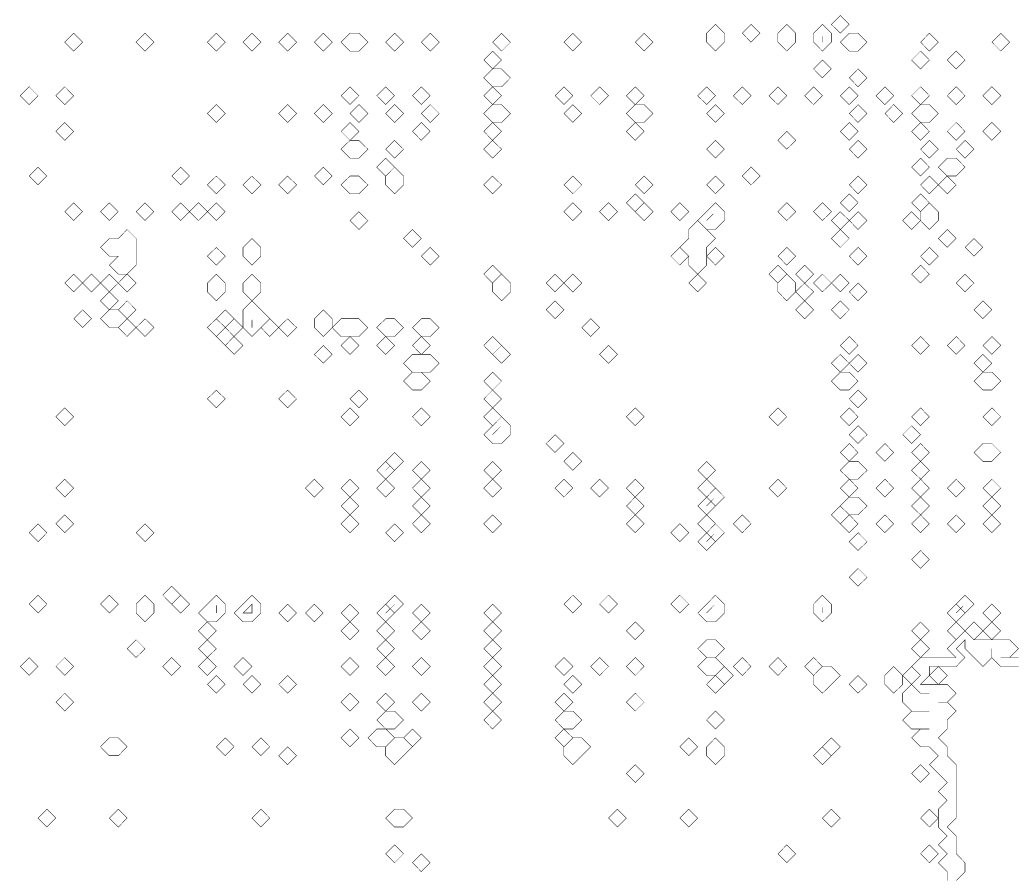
# Model space of a CAD drawing. Header units: metres. Extents: x 0 to 4945, y -4945 to 0.
# Drawn here: x 2070 to 3149, y -3295 to -2366 of the extents above; entities that cross this region are included whole.
import ezdxf

# ---------------------------------------------------------------- set-up
doc = ezdxf.new("R2010")
doc.units = ezdxf.units.M
for name, color, linetype in [('conductor', 1, 'Continuous'), ('dielectric', 8, 'Continuous'), ('substrate', 5, 'Continuous')]:
    doc.layers.add(name, color=color, linetype=linetype)

msp = doc.modelspace()

# ---------------------------------------------------------------- linework, layer by layer
at = {"layer": 'conductor', "const_width": 0.5}
for points in [[(2951.1, -2370.6), (2960.8, -2360.9), (2970.5, -2370.6), (2960.8, -2380.2)], [(2815.7, -2380.2), (2825.3, -2370.6), (2835, -2380.2), (2835, -2389.9), (2825.3, -2399.6), (2815.7, -2389.9)], [(2854.4, -2380.2), (2864, -2370.6), (2873.7, -2380.2), (2864, -2389.9)], [(2893.1, -2380.2), (2902.7, -2370.6), (2912.4, -2380.2), (2912.4, -2389.9), (2902.7, -2399.6), (2893.1, -2389.9)], [(2931.8, -2380.2), (2941.4, -2370.6), (2951.1, -2380.2), (2951.1, -2389.9), (2941.4, -2399.6), (2931.8, -2389.9)], [(2119, -2389.9), (2128.7, -2380.2), (2138.3, -2389.9), (2128.7, -2399.6)], [(2196.4, -2389.9), (2206.1, -2380.2), (2215.8, -2389.9), (2206.1, -2399.6)], [(2273.8, -2389.9), (2283.5, -2380.2), (2293.2, -2389.9), (2283.5, -2399.6)], [(2312.5, -2389.9), (2322.2, -2380.2), (2331.9, -2389.9), (2322.2, -2399.6)], [(2351.2, -2389.9), (2360.9, -2380.2), (2370.6, -2389.9), (2360.9, -2399.6)], [(2389.9, -2389.9), (2399.6, -2380.2), (2409.3, -2389.9), (2399.6, -2399.6)], [(2418.9, -2389.9), (2428.6, -2380.2), (2438.3, -2380.2), (2448, -2389.9), (2438.3, -2399.6), (2428.6, -2399.6)], [(2467.3, -2389.9), (2477, -2380.2), (2486.7, -2389.9), (2477, -2399.6)], [(2506, -2389.9), (2515.7, -2380.2), (2525.4, -2389.9), (2515.7, -2399.6)], [(2583.4, -2389.9), (2593.1, -2380.2), (2602.8, -2389.9), (2593.1, -2399.6)], [(2660.8, -2389.9), (2670.5, -2380.2), (2680.2, -2389.9), (2670.5, -2399.6)], [(2738.2, -2389.9), (2747.9, -2380.2), (2757.6, -2389.9), (2747.9, -2399.6)], [(2960.8, -2389.9), (2970.5, -2380.2), (2980.1, -2380.2), (2989.8, -2389.9), (2980.1, -2399.6), (2970.5, -2399.6)], [(3047.9, -2389.9), (3057.5, -2380.2), (3067.2, -2389.9), (3057.5, -2399.6)], [(3125.3, -2389.9), (3135, -2380.2), (3144.6, -2389.9), (3135, -2399.6)], [(2573.8, -2409.3), (2583.4, -2399.6), (2593.1, -2409.3), (2583.4, -2418.9)], [(3038.2, -2409.3), (3047.9, -2399.6), (3057.5, -2409.3), (3047.9, -2418.9)], [(3076.9, -2409.3), (3086.6, -2399.6), (3096.2, -2409.3), (3086.6, -2418.9)], [(2931.8, -2418.9), (2941.4, -2409.3), (2951.1, -2418.9), (2941.4, -2428.6)], [(2573.8, -2428.6), (2583.4, -2418.9), (2593.1, -2418.9), (2602.8, -2428.6), (2593.1, -2438.3), (2583.4, -2438.3)], [(2970.5, -2428.6), (2980.1, -2418.9), (2989.8, -2428.6), (2980.1, -2438.3)], [(2070.6, -2448), (2080.3, -2438.3), (2090, -2448), (2080.3, -2457.6)], [(2109.3, -2448), (2119, -2438.3), (2128.7, -2448), (2119, -2457.6)], [(2418.9, -2448), (2428.6, -2438.3), (2438.3, -2448), (2428.6, -2457.6)], [(2457.6, -2448), (2467.3, -2438.3), (2477, -2448), (2467.3, -2457.6)], [(2496.4, -2448), (2506, -2438.3), (2515.7, -2448), (2506, -2457.6)], [(2573.8, -2448), (2583.4, -2438.3), (2593.1, -2448), (2583.4, -2457.6)], [(2651.2, -2448), (2660.8, -2438.3), (2670.5, -2448), (2660.8, -2457.6)], [(2689.9, -2448), (2699.5, -2438.3), (2709.2, -2448), (2699.5, -2457.6)], [(2728.6, -2448), (2738.2, -2438.3), (2747.9, -2448), (2738.2, -2457.6)], [(2806, -2448), (2815.7, -2438.3), (2825.3, -2448), (2815.7, -2457.6)], [(2844.7, -2448), (2854.4, -2438.3), (2864, -2448), (2854.4, -2457.6)], [(2883.4, -2448), (2893.1, -2438.3), (2902.7, -2448), (2893.1, -2457.6)], [(2922.1, -2448), (2931.8, -2438.3), (2941.4, -2448), (2931.8, -2457.6)], [(2960.8, -2448), (2970.5, -2438.3), (2980.1, -2448), (2970.5, -2457.6)], [(2999.5, -2448), (3009.2, -2438.3), (3018.8, -2448), (3009.2, -2457.6)], [(3038.2, -2448), (3047.9, -2438.3), (3057.5, -2448), (3047.9, -2457.6)], [(3076.9, -2448), (3086.6, -2438.3), (3096.2, -2448), (3086.6, -2457.6)], [(3115.6, -2448), (3125.3, -2438.3), (3135, -2448), (3125.3, -2457.6)], [(2273.8, -2467.3), (2283.5, -2457.6), (2293.2, -2467.3), (2283.5, -2477)], [(2351.2, -2467.3), (2360.9, -2457.6), (2370.6, -2467.3), (2360.9, -2477)], [(2389.9, -2467.3), (2399.6, -2457.6), (2409.3, -2467.3), (2399.6, -2477)], [(2428.6, -2467.3), (2438.3, -2457.6), (2448, -2467.3), (2438.3, -2477)], [(2467.3, -2467.3), (2477, -2457.6), (2486.7, -2467.3), (2477, -2477)], [(2506, -2467.3), (2515.7, -2457.6), (2525.4, -2467.3), (2515.7, -2477)], [(2573.8, -2467.3), (2583.4, -2457.6), (2593.1, -2457.6), (2602.8, -2467.3), (2593.1, -2477), (2583.4, -2477)], [(2660.8, -2467.3), (2670.5, -2457.6), (2680.2, -2467.3), (2670.5, -2477)], [(2728.6, -2467.3), (2738.2, -2457.6), (2747.9, -2457.6), (2757.6, -2467.3), (2747.9, -2477), (2738.2, -2477)], [(2815.7, -2467.3), (2825.3, -2457.6), (2835, -2467.3), (2825.3, -2477)], [(2970.5, -2467.3), (2980.1, -2457.6), (2989.8, -2467.3), (2980.1, -2477)], [(3009.2, -2467.3), (3018.8, -2457.6), (3028.5, -2467.3), (3018.8, -2477)], [(3038.2, -2467.3), (3047.9, -2457.6), (3057.5, -2457.6), (3067.2, -2467.3), (3057.5, -2477), (3047.9, -2477)], [(2109.3, -2486.7), (2119, -2477), (2128.7, -2486.7), (2119, -2496.4)], [(2418.9, -2486.7), (2428.6, -2477), (2438.3, -2486.7), (2428.6, -2496.4)], [(2496.4, -2486.7), (2506, -2477), (2515.7, -2486.7), (2506, -2496.4)], [(2573.8, -2486.7), (2583.4, -2477), (2593.1, -2486.7), (2583.4, -2496.4)], [(2728.6, -2486.7), (2738.2, -2477), (2747.9, -2486.7), (2738.2, -2496.4)], [(2960.8, -2486.7), (2970.5, -2477), (2980.1, -2486.7), (2970.5, -2496.4)], [(3038.2, -2486.7), (3047.9, -2477), (3057.5, -2486.7), (3047.9, -2496.4)], [(3076.9, -2486.7), (3086.6, -2477), (3096.2, -2486.7), (3086.6, -2496.4)], [(3115.6, -2486.7), (3125.3, -2477), (3135, -2486.7), (3125.3, -2496.4)], [(2893.1, -2496.4), (2902.7, -2486.7), (2912.4, -2496.4), (2902.7, -2506)], [(2418.9, -2506), (2428.6, -2496.4), (2438.3, -2496.4), (2448, -2506), (2438.3, -2515.7), (2428.6, -2515.7)], [(2467.3, -2506), (2477, -2496.4), (2486.7, -2506), (2477, -2515.7)], [(2573.8, -2506), (2583.4, -2496.4), (2593.1, -2506), (2583.4, -2515.7)], [(2815.7, -2506), (2825.3, -2496.4), (2835, -2506), (2825.3, -2515.7)], [(2970.5, -2506), (2980.1, -2496.4), (2989.8, -2506), (2980.1, -2515.7)], [(3047.9, -2506), (3057.5, -2496.4), (3067.2, -2506), (3057.5, -2515.7)], [(3086.6, -2506), (3096.2, -2496.4), (3105.9, -2506), (3096.2, -2515.7)], [(2080.3, -2535.1), (2090, -2525.4), (2099.6, -2535.1), (2090, -2544.7)], [(2235.1, -2535.1), (2244.8, -2525.4), (2254.5, -2535.1), (2244.8, -2544.7)], [(2389.9, -2535.1), (2399.6, -2525.4), (2409.3, -2535.1), (2399.6, -2544.7)], [(2457.6, -2525.4), (2467.3, -2515.7), (2477, -2525.4), (2467.3, -2535.1)], [(2467.3, -2535.1), (2477, -2525.4), (2486.7, -2535.1), (2486.7, -2544.7), (2477, -2554.4), (2467.3, -2544.7)], [(2854.4, -2535.1), (2864, -2525.4), (2873.7, -2535.1), (2864, -2544.7)], [(3038.2, -2525.4), (3047.9, -2515.7), (3057.5, -2525.4), (3047.9, -2535.1)], [(3067.2, -2525.4), (3076.9, -2515.7), (3086.6, -2515.7), (3096.2, -2525.4), (3086.6, -2535.1), (3076.9, -2535.1)], [(2273.8, -2544.7), (2283.5, -2535.1), (2293.2, -2544.7), (2283.5, -2554.4)], [(2312.5, -2544.7), (2322.2, -2535.1), (2331.9, -2544.7), (2322.2, -2554.4)], [(2351.2, -2544.7), (2360.9, -2535.1), (2370.6, -2544.7), (2360.9, -2554.4)], [(2418.9, -2544.7), (2428.6, -2535.1), (2438.3, -2535.1), (2448, -2544.7), (2438.3, -2554.4), (2428.6, -2554.4)], [(2573.8, -2544.7), (2583.4, -2535.1), (2593.1, -2544.7), (2583.4, -2554.4)], [(2660.8, -2544.7), (2670.5, -2535.1), (2680.2, -2544.7), (2670.5, -2554.4)], [(2738.2, -2544.7), (2747.9, -2535.1), (2757.6, -2544.7), (2747.9, -2554.4)], [(2815.7, -2544.7), (2825.3, -2535.1), (2835, -2544.7), (2825.3, -2554.4)], [(2970.5, -2544.7), (2980.1, -2535.1), (2989.8, -2544.7), (2980.1, -2554.4)], [(3047.9, -2544.7), (3057.5, -2535.1), (3067.2, -2544.7), (3057.5, -2554.4)], [(3067.2, -2544.7), (3076.9, -2535.1), (3086.6, -2544.7), (3076.9, -2554.4)], [(2728.6, -2564.1), (2738.2, -2554.4), (2747.9, -2564.1), (2738.2, -2573.8)], [(2960.8, -2564.1), (2970.5, -2554.4), (2980.1, -2564.1), (2970.5, -2573.8)], [(3038.2, -2564.1), (3047.9, -2554.4), (3057.5, -2564.1), (3047.9, -2573.8)], [(2119, -2573.8), (2128.7, -2564.1), (2138.3, -2573.8), (2128.7, -2583.4)], [(2157.7, -2573.8), (2167.4, -2564.1), (2177.1, -2573.8), (2167.4, -2583.4)], [(2196.4, -2573.8), (2206.1, -2564.1), (2215.8, -2573.8), (2206.1, -2583.4)], [(2235.1, -2573.8), (2244.8, -2564.1), (2254.5, -2573.8), (2244.8, -2583.4)], [(2254.5, -2573.8), (2264.1, -2564.1), (2273.8, -2573.8), (2264.1, -2583.4)], [(2273.8, -2573.8), (2283.5, -2564.1), (2293.2, -2573.8), (2283.5, -2583.4)], [(2660.8, -2573.8), (2670.5, -2564.1), (2680.2, -2573.8), (2670.5, -2583.4)], [(2699.5, -2573.8), (2709.2, -2564.1), (2718.9, -2573.8), (2709.2, -2583.4)], [(2738.2, -2573.8), (2747.9, -2564.1), (2757.6, -2573.8), (2747.9, -2583.4)], [(2776.9, -2573.8), (2786.6, -2564.1), (2796.3, -2573.8), (2786.6, -2583.4)], [(2815.7, -2573.8), (2825.3, -2564.1), (2835, -2573.8), (2835, -2583.4), (2825.3, -2593.1), (2815.7, -2593.1), (2806, -2583.4)], [(2893.1, -2573.8), (2902.7, -2564.1), (2912.4, -2573.8), (2902.7, -2583.4)], [(2931.8, -2573.8), (2941.4, -2564.1), (2951.1, -2573.8), (2941.4, -2583.4)], [(3047.9, -2573.8), (3057.5, -2564.1), (3067.2, -2573.8), (3067.2, -2583.4), (3057.5, -2593.1), (3047.9, -2583.4)], [(2428.6, -2583.4), (2438.3, -2573.8), (2448, -2583.4), (2438.3, -2593.1)], [(2951.1, -2583.4), (2960.8, -2573.8), (2970.5, -2583.4), (2960.8, -2593.1)], [(2970.5, -2583.4), (2980.1, -2573.8), (2989.8, -2583.4), (2980.1, -2593.1)], [(3028.5, -2583.4), (3038.2, -2573.8), (3047.9, -2583.4), (3038.2, -2593.1)], [(2796.3, -2593.1), (2806, -2583.4), (2815.7, -2593.1), (2825.3, -2602.8), (2815.7, -2612.5), (2815.7, -2622.1), (2815.7, -2631.8), (2806, -2641.5), (2796.3, -2631.8), (2796.3, -2622.1), (2786.6, -2612.5), (2796.3, -2602.8)], [(2177.1, -2602.8), (2186.7, -2593.1), (2196.4, -2602.8), (2196.4, -2612.5), (2196.4, -2622.1), (2196.4, -2631.8), (2186.7, -2641.5), (2177.1, -2641.5), (2167.4, -2631.8), (2177.1, -2622.1), (2167.4, -2622.1), (2157.7, -2612.5), (2167.4, -2602.8)], [(2486.7, -2602.8), (2496.4, -2593.1), (2506, -2602.8), (2496.4, -2612.5)], [(2951.1, -2602.8), (2960.8, -2593.1), (2970.5, -2602.8), (2960.8, -2612.5)], [(3067.2, -2602.8), (3076.9, -2593.1), (3086.6, -2602.8), (3076.9, -2612.5)], [(2312.5, -2612.5), (2322.2, -2602.8), (2331.9, -2612.5), (2331.9, -2622.1), (2322.2, -2631.8), (2312.5, -2622.1)], [(3096.2, -2612.5), (3105.9, -2602.8), (3115.6, -2612.5), (3105.9, -2622.1)], [(2273.8, -2622.1), (2283.5, -2612.5), (2293.2, -2622.1), (2283.5, -2631.8)], [(2506, -2622.1), (2515.7, -2612.5), (2525.4, -2622.1), (2515.7, -2631.8)], [(2776.9, -2622.1), (2786.6, -2612.5), (2796.3, -2622.1), (2786.6, -2631.8)], [(2815.7, -2622.1), (2825.3, -2612.5), (2835, -2622.1), (2825.3, -2631.8)], [(2893.1, -2622.1), (2902.7, -2612.5), (2912.4, -2622.1), (2902.7, -2631.8)], [(2970.5, -2622.1), (2980.1, -2612.5), (2989.8, -2622.1), (2980.1, -2631.8)], [(3047.9, -2622.1), (3057.5, -2612.5), (3067.2, -2622.1), (3057.5, -2631.8)], [(2573.8, -2641.5), (2583.4, -2631.8), (2593.1, -2641.5), (2583.4, -2651.2)], [(2883.4, -2641.5), (2893.1, -2631.8), (2902.7, -2641.5), (2893.1, -2651.2)], [(2912.4, -2641.5), (2922.1, -2631.8), (2931.8, -2641.5), (2922.1, -2651.2)], [(3038.2, -2641.5), (3047.9, -2631.8), (3057.5, -2641.5), (3047.9, -2651.2)], [(2119, -2651.2), (2128.7, -2641.5), (2138.3, -2651.2), (2128.7, -2660.8)], [(2138.3, -2651.2), (2148, -2641.5), (2157.7, -2651.2), (2148, -2660.8)], [(2157.7, -2651.2), (2167.4, -2641.5), (2177.1, -2651.2), (2167.4, -2660.8)], [(2177.1, -2651.2), (2186.7, -2641.5), (2196.4, -2651.2), (2186.7, -2660.8)], [(2273.8, -2651.2), (2283.5, -2641.5), (2293.2, -2651.2), (2293.2, -2660.8), (2283.5, -2670.5), (2273.8, -2660.8)], [(2312.5, -2651.2), (2322.2, -2641.5), (2331.9, -2651.2), (2331.9, -2660.8), (2322.2, -2670.5), (2312.5, -2660.8)], [(2583.4, -2651.2), (2593.1, -2641.5), (2602.8, -2651.2), (2602.8, -2660.8), (2593.1, -2670.5), (2583.4, -2660.8)], [(2641.5, -2651.2), (2651.2, -2641.5), (2660.8, -2651.2), (2651.2, -2660.8)], [(2660.8, -2651.2), (2670.5, -2641.5), (2680.2, -2651.2), (2670.5, -2660.8)], [(2796.3, -2651.2), (2806, -2641.5), (2815.7, -2651.2), (2806, -2660.8)], [(2893.1, -2651.2), (2902.7, -2641.5), (2912.4, -2651.2), (2912.4, -2660.8), (2902.7, -2670.5), (2893.1, -2660.8)], [(2931.8, -2651.2), (2941.4, -2641.5), (2951.1, -2651.2), (2941.4, -2660.8)], [(2951.1, -2651.2), (2960.8, -2641.5), (2970.5, -2651.2), (2960.8, -2660.8)], [(3086.6, -2651.2), (3096.2, -2641.5), (3105.9, -2651.2), (3096.2, -2660.8)], [(2912.4, -2660.8), (2922.1, -2651.2), (2931.8, -2660.8), (2922.1, -2670.5)], [(2970.5, -2660.8), (2980.1, -2651.2), (2989.8, -2660.8), (2980.1, -2670.5)], [(2157.7, -2670.5), (2167.4, -2660.8), (2177.1, -2670.5), (2167.4, -2680.2)], [(2177.1, -2680.2), (2186.7, -2670.5), (2196.4, -2680.2), (2186.7, -2689.9)], [(2312.5, -2680.2), (2322.2, -2670.5), (2331.9, -2680.2), (2341.5, -2689.9), (2331.9, -2699.5), (2322.2, -2709.2), (2312.5, -2699.5), (2312.5, -2689.9)], [(2641.5, -2680.2), (2651.2, -2670.5), (2660.8, -2680.2), (2651.2, -2689.9)], [(2912.4, -2680.2), (2922.1, -2670.5), (2931.8, -2680.2), (2922.1, -2689.9)], [(2951.1, -2680.2), (2960.8, -2670.5), (2970.5, -2680.2), (2960.8, -2689.9)], [(3105.9, -2680.2), (3115.6, -2670.5), (3125.3, -2680.2), (3115.6, -2689.9)], [(2128.7, -2689.9), (2138.3, -2680.2), (2148, -2689.9), (2138.3, -2699.5)], [(2157.7, -2689.9), (2167.4, -2680.2), (2177.1, -2680.2), (2186.7, -2689.9), (2177.1, -2699.5), (2167.4, -2699.5)], [(2283.5, -2689.9), (2293.2, -2680.2), (2302.8, -2689.9), (2293.2, -2699.5)], [(2389.9, -2689.9), (2399.6, -2680.2), (2409.3, -2689.9), (2409.3, -2699.5), (2399.6, -2709.2), (2389.9, -2699.5)], [(2177.1, -2699.5), (2186.7, -2689.9), (2196.4, -2699.5), (2186.7, -2709.2)], [(2196.4, -2699.5), (2206.1, -2689.9), (2215.8, -2699.5), (2206.1, -2709.2)], [(2273.8, -2699.5), (2283.5, -2689.9), (2293.2, -2699.5), (2283.5, -2709.2)], [(2293.2, -2699.5), (2302.8, -2689.9), (2312.5, -2699.5), (2302.8, -2709.2)], [(2331.9, -2699.5), (2341.5, -2689.9), (2351.2, -2699.5), (2341.5, -2709.2)], [(2351.2, -2699.5), (2360.9, -2689.9), (2370.6, -2699.5), (2360.9, -2709.2)], [(2409.3, -2699.5), (2418.9, -2689.9), (2428.6, -2689.9), (2438.3, -2689.9), (2448, -2699.5), (2438.3, -2709.2), (2428.6, -2709.2), (2418.9, -2709.2)], [(2457.6, -2699.5), (2467.3, -2689.9), (2477, -2689.9), (2486.7, -2699.5), (2477, -2709.2), (2467.3, -2709.2)], [(2496.4, -2699.5), (2506, -2689.9), (2515.7, -2689.9), (2525.4, -2699.5), (2515.7, -2709.2), (2506, -2709.2)], [(2680.2, -2699.5), (2689.9, -2689.9), (2699.5, -2699.5), (2689.9, -2709.2)], [(2283.5, -2709.2), (2293.2, -2699.5), (2302.8, -2709.2), (2293.2, -2718.9)], [(2293.2, -2718.9), (2302.8, -2709.2), (2312.5, -2718.9), (2302.8, -2728.6)], [(2389.9, -2728.6), (2399.6, -2718.9), (2409.3, -2728.6), (2399.6, -2738.2)], [(2418.9, -2718.9), (2428.6, -2709.2), (2438.3, -2718.9), (2428.6, -2728.6)], [(2457.6, -2718.9), (2467.3, -2709.2), (2477, -2718.9), (2467.3, -2728.6)], [(2496.4, -2718.9), (2506, -2709.2), (2515.7, -2718.9), (2506, -2728.6)], [(2573.8, -2718.9), (2583.4, -2709.2), (2593.1, -2718.9), (2583.4, -2728.6)], [(2583.4, -2728.6), (2593.1, -2718.9), (2602.8, -2728.6), (2593.1, -2738.2)], [(2699.5, -2728.6), (2709.2, -2718.9), (2718.9, -2728.6), (2709.2, -2738.2)], [(2960.8, -2718.9), (2970.5, -2709.2), (2980.1, -2718.9), (2970.5, -2728.6)], [(3038.2, -2718.9), (3047.9, -2709.2), (3057.5, -2718.9), (3047.9, -2728.6)], [(3076.9, -2718.9), (3086.6, -2709.2), (3096.2, -2718.9), (3086.6, -2728.6)], [(3115.6, -2718.9), (3125.3, -2709.2), (3135, -2718.9), (3125.3, -2728.6)], [(2486.7, -2738.2), (2496.4, -2728.6), (2506, -2728.6), (2515.7, -2728.6), (2525.4, -2738.2), (2515.7, -2747.9), (2506, -2747.9), (2496.4, -2747.9)], [(2951.1, -2738.2), (2960.8, -2728.6), (2970.5, -2738.2), (2960.8, -2747.9)], [(2970.5, -2738.2), (2980.1, -2728.6), (2989.8, -2738.2), (2980.1, -2747.9)], [(3105.9, -2738.2), (3115.6, -2728.6), (3125.3, -2738.2), (3115.6, -2747.9)], [(2486.7, -2757.6), (2496.4, -2747.9), (2506, -2747.9), (2515.7, -2757.6), (2506, -2767.3), (2496.4, -2767.3)], [(2573.8, -2757.6), (2583.4, -2747.9), (2593.1, -2757.6), (2583.4, -2767.3)], [(2951.1, -2757.6), (2960.8, -2747.9), (2970.5, -2747.9), (2980.1, -2757.6), (2970.5, -2767.3), (2960.8, -2767.3)], [(3105.9, -2757.6), (3115.6, -2747.9), (3125.3, -2747.9), (3135, -2757.6), (3125.3, -2767.3), (3115.6, -2767.3)], [(2273.8, -2776.9), (2283.5, -2767.3), (2293.2, -2776.9), (2283.5, -2786.6)], [(2351.2, -2776.9), (2360.9, -2767.3), (2370.6, -2776.9), (2360.9, -2786.6)], [(2428.6, -2776.9), (2438.3, -2767.3), (2448, -2776.9), (2438.3, -2786.6)], [(2573.8, -2776.9), (2583.4, -2767.3), (2593.1, -2776.9), (2583.4, -2786.6)], [(2970.5, -2776.9), (2980.1, -2767.3), (2989.8, -2776.9), (2980.1, -2786.6)], [(2109.3, -2796.3), (2119, -2786.6), (2128.7, -2796.3), (2119, -2806)], [(2418.9, -2796.3), (2428.6, -2786.6), (2438.3, -2796.3), (2428.6, -2806)], [(2496.4, -2796.3), (2506, -2786.6), (2515.7, -2796.3), (2506, -2806)], [(2573.8, -2796.3), (2583.4, -2786.6), (2593.1, -2796.3), (2583.4, -2806)], [(2728.6, -2796.3), (2738.2, -2786.6), (2747.9, -2796.3), (2738.2, -2806)], [(2883.4, -2796.3), (2893.1, -2786.6), (2902.7, -2796.3), (2893.1, -2806)], [(2960.8, -2796.3), (2970.5, -2786.6), (2980.1, -2796.3), (2970.5, -2806)], [(3038.2, -2796.3), (3047.9, -2786.6), (3057.5, -2796.3), (3047.9, -2806)], [(3115.6, -2796.3), (3125.3, -2786.6), (3135, -2796.3), (3125.3, -2806)], [(2583.4, -2806), (2593.1, -2796.3), (2602.8, -2806), (2602.8, -2815.7), (2593.1, -2825.3), (2583.4, -2825.3), (2573.8, -2815.7)], [(2970.5, -2815.7), (2980.1, -2806), (2989.8, -2815.7), (2980.1, -2825.3)], [(3028.5, -2815.7), (3038.2, -2806), (3047.9, -2815.7), (3038.2, -2825.3)], [(2641.5, -2825.3), (2651.2, -2815.7), (2660.8, -2825.3), (2651.2, -2835)], [(2960.8, -2835), (2970.5, -2825.3), (2980.1, -2835), (2970.5, -2844.7)], [(2999.5, -2835), (3009.2, -2825.3), (3018.8, -2835), (3009.2, -2844.7)], [(3038.2, -2835), (3047.9, -2825.3), (3057.5, -2835), (3047.9, -2844.7)], [(3105.9, -2835), (3115.6, -2825.3), (3125.3, -2825.3), (3135, -2835), (3125.3, -2844.7), (3115.6, -2844.7)], [(2467.3, -2844.7), (2477, -2835), (2486.7, -2844.7), (2477, -2854.4)], [(2660.8, -2844.7), (2670.5, -2835), (2680.2, -2844.7), (2670.5, -2854.4)], [(2457.6, -2854.4), (2467.3, -2844.7), (2477, -2854.4), (2467.3, -2864)], [(2496.4, -2854.4), (2506, -2844.7), (2515.7, -2854.4), (2506, -2864)], [(2573.8, -2854.4), (2583.4, -2844.7), (2593.1, -2854.4), (2583.4, -2864)], [(2806, -2854.4), (2815.7, -2844.7), (2825.3, -2854.4), (2815.7, -2864)], [(2960.8, -2854.4), (2970.5, -2844.7), (2980.1, -2844.7), (2989.8, -2854.4), (2980.1, -2864), (2970.5, -2864)], [(3038.2, -2854.4), (3047.9, -2844.7), (3057.5, -2854.4), (3047.9, -2864)], [(2109.3, -2873.7), (2119, -2864), (2128.7, -2873.7), (2119, -2883.4)], [(2380.2, -2873.7), (2389.9, -2864), (2399.6, -2873.7), (2389.9, -2883.4)], [(2418.9, -2873.7), (2428.6, -2864), (2438.3, -2873.7), (2428.6, -2883.4)], [(2457.6, -2873.7), (2467.3, -2864), (2477, -2873.7), (2467.3, -2883.4)], [(2496.4, -2873.7), (2506, -2864), (2515.7, -2873.7), (2506, -2883.4)], [(2573.8, -2873.7), (2583.4, -2864), (2593.1, -2873.7), (2583.4, -2883.4)], [(2651.2, -2873.7), (2660.8, -2864), (2670.5, -2873.7), (2660.8, -2883.4)], [(2689.9, -2873.7), (2699.5, -2864), (2709.2, -2873.7), (2699.5, -2883.4)], [(2728.6, -2873.7), (2738.2, -2864), (2747.9, -2873.7), (2738.2, -2883.4)], [(2806, -2873.7), (2815.7, -2864), (2825.3, -2873.7), (2815.7, -2883.4)], [(2883.4, -2873.7), (2893.1, -2864), (2902.7, -2873.7), (2893.1, -2883.4)], [(2960.8, -2873.7), (2970.5, -2864), (2980.1, -2873.7), (2970.5, -2883.4)], [(2999.5, -2873.7), (3009.2, -2864), (3018.8, -2873.7), (3009.2, -2883.4)], [(3038.2, -2873.7), (3047.9, -2864), (3057.5, -2873.7), (3047.9, -2883.4)], [(3076.9, -2873.7), (3086.6, -2864), (3096.2, -2873.7), (3086.6, -2883.4)], [(3115.6, -2873.7), (3125.3, -2864), (3135, -2873.7), (3125.3, -2883.4)], [(2815.7, -2883.4), (2825.3, -2873.7), (2835, -2883.4), (2825.3, -2893.1)], [(2418.9, -2893.1), (2428.6, -2883.4), (2438.3, -2893.1), (2428.6, -2902.7)], [(2496.4, -2893.1), (2506, -2883.4), (2515.7, -2893.1), (2506, -2902.7)], [(2728.6, -2893.1), (2738.2, -2883.4), (2747.9, -2893.1), (2738.2, -2902.7)], [(2806, -2893.1), (2815.7, -2883.4), (2825.3, -2893.1), (2815.7, -2902.7)], [(2960.8, -2893.1), (2970.5, -2883.4), (2980.1, -2883.4), (2989.8, -2893.1), (2980.1, -2902.7), (2970.5, -2902.7)], [(3038.2, -2893.1), (3047.9, -2883.4), (3057.5, -2893.1), (3047.9, -2902.7)], [(3115.6, -2893.1), (3125.3, -2883.4), (3135, -2893.1), (3125.3, -2902.7)], [(2109.3, -2912.4), (2119, -2902.7), (2128.7, -2912.4), (2119, -2922.1)], [(2418.9, -2912.4), (2428.6, -2902.7), (2438.3, -2912.4), (2428.6, -2922.1)], [(2496.4, -2912.4), (2506, -2902.7), (2515.7, -2912.4), (2506, -2922.1)], [(2573.8, -2912.4), (2583.4, -2902.7), (2593.1, -2912.4), (2583.4, -2922.1)], [(2728.6, -2912.4), (2738.2, -2902.7), (2747.9, -2912.4), (2738.2, -2922.1)], [(2806, -2912.4), (2815.7, -2902.7), (2825.3, -2912.4), (2815.7, -2922.1)], [(2844.7, -2912.4), (2854.4, -2902.7), (2864, -2912.4), (2854.4, -2922.1)], [(2951.1, -2902.7), (2960.8, -2893.1), (2970.5, -2902.7), (2960.8, -2912.4)], [(2960.8, -2912.4), (2970.5, -2902.7), (2980.1, -2912.4), (2970.5, -2922.1)], [(2999.5, -2912.4), (3009.2, -2902.7), (3018.8, -2912.4), (3009.2, -2922.1)], [(3038.2, -2912.4), (3047.9, -2902.7), (3057.5, -2912.4), (3047.9, -2922.1)], [(3076.9, -2912.4), (3086.6, -2902.7), (3096.2, -2912.4), (3086.6, -2922.1)], [(3115.6, -2912.4), (3125.3, -2902.7), (3135, -2912.4), (3125.3, -2922.1)], [(2080.3, -2922.1), (2090, -2912.4), (2099.6, -2922.1), (2090, -2931.8)], [(2196.4, -2922.1), (2206.1, -2912.4), (2215.8, -2922.1), (2206.1, -2931.8)], [(2467.3, -2922.1), (2477, -2912.4), (2486.7, -2922.1), (2477, -2931.8)], [(2776.9, -2922.1), (2786.6, -2912.4), (2796.3, -2922.1), (2786.6, -2931.8)], [(2815.7, -2922.1), (2825.3, -2912.4), (2835, -2922.1), (2825.3, -2931.8)], [(2806, -2931.8), (2815.7, -2922.1), (2825.3, -2931.8), (2815.7, -2941.4)], [(2970.5, -2931.8), (2980.1, -2922.1), (2989.8, -2931.8), (2980.1, -2941.4)], [(3038.2, -2951.1), (3047.9, -2941.4), (3057.5, -2951.1), (3047.9, -2960.8)], [(2970.5, -2970.5), (2980.1, -2960.8), (2989.8, -2970.5), (2980.1, -2980.1)], [(2225.4, -2989.8), (2235.1, -2980.1), (2244.8, -2989.8), (2235.1, -2999.5)], [(2080.3, -2999.5), (2090, -2989.8), (2099.6, -2999.5), (2090, -3009.2)], [(2157.7, -2999.5), (2167.4, -2989.8), (2177.1, -2999.5), (2167.4, -3009.2)], [(2196.4, -2999.5), (2206.1, -2989.8), (2215.8, -2999.5), (2215.8, -3009.2), (2206.1, -3018.8), (2196.4, -3009.2)], [(2235.1, -2999.5), (2244.8, -2989.8), (2254.5, -2999.5), (2244.8, -3009.2)], [(2273.8, -2999.5), (2283.5, -2989.8), (2293.2, -2999.5), (2293.2, -3009.2), (2283.5, -3018.8), (2273.8, -3018.8), (2264.1, -3009.2)], [(2312.5, -2999.5), (2322.2, -2989.8), (2331.9, -2999.5), (2331.9, -3009.2), (2322.2, -3018.8), (2312.5, -3018.8), (2302.8, -3009.2)], [(2351.2, -3009.2), (2360.9, -2999.5), (2370.6, -3009.2), (2360.9, -3018.8)], [(2380.2, -3009.2), (2389.9, -2999.5), (2399.6, -3009.2), (2389.9, -3018.8)], [(2418.9, -3009.2), (2428.6, -2999.5), (2438.3, -3009.2), (2428.6, -3018.8)], [(2457.6, -3009.2), (2467.3, -2999.5), (2477, -3009.2), (2467.3, -3018.8)], [(2467.3, -2999.5), (2477, -2989.8), (2486.7, -2999.5), (2477, -3009.2)], [(2496.4, -3009.2), (2506, -2999.5), (2515.7, -3009.2), (2506, -3018.8)], [(2573.8, -3009.2), (2583.4, -2999.5), (2593.1, -3009.2), (2583.4, -3018.8)], [(2660.8, -2999.5), (2670.5, -2989.8), (2680.2, -2999.5), (2670.5, -3009.2)], [(2699.5, -2999.5), (2709.2, -2989.8), (2718.9, -2999.5), (2709.2, -3009.2)], [(2776.9, -2999.5), (2786.6, -2989.8), (2796.3, -2999.5), (2786.6, -3009.2)], [(2815.7, -2999.5), (2825.3, -2989.8), (2835, -2999.5), (2835, -3009.2), (2825.3, -3018.8), (2815.7, -3018.8), (2806, -3009.2)], [(2931.8, -2999.5), (2941.4, -2989.8), (2951.1, -2999.5), (2951.1, -3009.2), (2941.4, -3018.8), (2931.8, -3009.2)], [(3076.9, -3009.2), (3086.6, -2999.5), (3096.2, -3009.2), (3086.6, -3018.8)], [(3086.6, -2999.5), (3096.2, -2989.8), (3105.9, -2999.5), (3096.2, -3009.2)], [(3115.6, -3009.2), (3125.3, -2999.5), (3135, -3009.2), (3125.3, -3018.8)], [(2264.1, -3028.5), (2273.8, -3018.8), (2283.5, -3028.5), (2273.8, -3038.2)], [(2418.9, -3028.5), (2428.6, -3018.8), (2438.3, -3028.5), (2428.6, -3038.2)], [(2457.6, -3028.5), (2467.3, -3018.8), (2477, -3028.5), (2467.3, -3038.2)], [(2496.4, -3028.5), (2506, -3018.8), (2515.7, -3028.5), (2506, -3038.2)], [(2573.8, -3028.5), (2583.4, -3018.8), (2593.1, -3028.5), (2583.4, -3038.2)], [(2728.6, -3028.5), (2738.2, -3018.8), (2747.9, -3028.5), (2738.2, -3038.2)], [(3038.2, -3028.5), (3047.9, -3018.8), (3057.5, -3028.5), (3047.9, -3038.2)], [(3076.9, -3028.5), (3086.6, -3018.8), (3096.2, -3028.5), (3086.6, -3038.2)], [(3096.2, -3028.5), (3105.9, -3018.8), (3115.6, -3028.5), (3105.9, -3038.2)], [(3115.6, -3028.5), (3125.3, -3018.8), (3135, -3028.5), (3125.3, -3038.2)], [(2186.7, -3047.9), (2196.4, -3038.2), (2206.1, -3047.9), (2196.4, -3057.5)], [(2264.1, -3047.9), (2273.8, -3038.2), (2283.5, -3047.9), (2273.8, -3057.5)], [(2457.6, -3047.9), (2467.3, -3038.2), (2477, -3047.9), (2467.3, -3057.5)], [(2573.8, -3047.9), (2583.4, -3038.2), (2593.1, -3047.9), (2583.4, -3057.5)], [(2806, -3047.9), (2815.7, -3038.2), (2825.3, -3038.2), (2835, -3047.9), (2825.3, -3057.5), (2815.7, -3057.5)], [(3038.2, -3047.9), (3047.9, -3038.2), (3057.5, -3047.9), (3047.9, -3057.5)], [(2070.6, -3067.2), (2080.3, -3057.5), (2090, -3067.2), (2080.3, -3076.9)], [(2109.3, -3067.2), (2119, -3057.5), (2128.7, -3067.2), (2119, -3076.9)], [(2225.4, -3067.2), (2235.1, -3057.5), (2244.8, -3067.2), (2235.1, -3076.9)], [(2264.1, -3067.2), (2273.8, -3057.5), (2283.5, -3067.2), (2273.8, -3076.9)], [(2302.8, -3067.2), (2312.5, -3057.5), (2322.2, -3067.2), (2312.5, -3076.9)], [(2418.9, -3067.2), (2428.6, -3057.5), (2438.3, -3067.2), (2428.6, -3076.9)], [(2457.6, -3067.2), (2467.3, -3057.5), (2477, -3067.2), (2467.3, -3076.9)], [(2496.4, -3067.2), (2506, -3057.5), (2515.7, -3067.2), (2506, -3076.9)], [(2573.8, -3067.2), (2583.4, -3057.5), (2593.1, -3067.2), (2583.4, -3076.9)], [(2651.2, -3067.2), (2660.8, -3057.5), (2670.5, -3067.2), (2660.8, -3076.9)], [(2689.9, -3067.2), (2699.5, -3057.5), (2709.2, -3067.2), (2699.5, -3076.9)], [(2728.6, -3067.2), (2738.2, -3057.5), (2747.9, -3067.2), (2738.2, -3076.9)], [(2806, -3067.2), (2815.7, -3057.5), (2825.3, -3057.5), (2835, -3067.2), (2825.3, -3076.9), (2815.7, -3076.9)], [(2844.7, -3067.2), (2854.4, -3057.5), (2864, -3067.2), (2854.4, -3076.9)], [(2883.4, -3067.2), (2893.1, -3057.5), (2902.7, -3067.2), (2893.1, -3076.9)], [(2922.1, -3067.2), (2931.8, -3057.5), (2941.4, -3067.2), (2931.8, -3076.9)], [(2825.3, -3076.9), (2835, -3067.2), (2844.7, -3076.9), (2835, -3086.6)], [(2931.8, -3076.9), (2941.4, -3067.2), (2951.1, -3067.2), (2960.8, -3076.9), (2951.1, -3086.6), (2941.4, -3096.2), (2931.8, -3086.6)], [(3009.2, -3076.9), (3018.8, -3067.2), (3028.5, -3076.9), (3028.5, -3086.6), (3018.8, -3096.2), (3009.2, -3086.6)], [(3028.5, -3076.9), (3038.2, -3067.2), (3047.9, -3076.9), (3038.2, -3086.6)], [(2273.8, -3086.6), (2283.5, -3076.9), (2293.2, -3086.6), (2283.5, -3096.2)], [(2312.5, -3086.6), (2322.2, -3076.9), (2331.9, -3086.6), (2322.2, -3096.2)], [(2351.2, -3086.6), (2360.9, -3076.9), (2370.6, -3086.6), (2360.9, -3096.2)], [(2573.8, -3086.6), (2583.4, -3076.9), (2593.1, -3086.6), (2583.4, -3096.2)], [(2660.8, -3086.6), (2670.5, -3076.9), (2680.2, -3086.6), (2670.5, -3096.2)], [(2815.7, -3086.6), (2825.3, -3076.9), (2835, -3086.6), (2825.3, -3096.2)], [(2970.5, -3086.6), (2980.1, -3076.9), (2989.8, -3086.6), (2980.1, -3096.2)], [(2109.3, -3105.9), (2119, -3096.2), (2128.7, -3105.9), (2119, -3115.6)], [(2418.9, -3105.9), (2428.6, -3096.2), (2438.3, -3105.9), (2428.6, -3115.6)], [(2457.6, -3105.9), (2467.3, -3096.2), (2477, -3105.9), (2467.3, -3115.6)], [(2496.4, -3105.9), (2506, -3096.2), (2515.7, -3105.9), (2506, -3115.6)], [(2573.8, -3105.9), (2583.4, -3096.2), (2593.1, -3105.9), (2583.4, -3115.6)], [(2651.2, -3105.9), (2660.8, -3096.2), (2670.5, -3105.9), (2660.8, -3115.6)], [(2728.6, -3105.9), (2738.2, -3096.2), (2747.9, -3105.9), (2738.2, -3115.6)], [(2457.6, -3125.3), (2467.3, -3115.6), (2477, -3115.6), (2486.7, -3125.3), (2477, -3135), (2467.3, -3135)], [(2573.8, -3125.3), (2583.4, -3115.6), (2593.1, -3125.3), (2583.4, -3135)], [(2651.2, -3125.3), (2660.8, -3115.6), (2670.5, -3115.6), (2680.2, -3125.3), (2670.5, -3135), (2660.8, -3135)], [(2815.7, -3125.3), (2825.3, -3115.6), (2835, -3125.3), (2825.3, -3135)], [(2418.9, -3144.6), (2428.6, -3135), (2438.3, -3144.6), (2428.6, -3154.3)], [(2448, -3144.6), (2457.6, -3135), (2467.3, -3135), (2477, -3144.6), (2467.3, -3154.3), (2457.6, -3154.3)], [(2486.7, -3144.6), (2496.4, -3135), (2506, -3144.6), (2496.4, -3154.3)], [(2651.2, -3144.6), (2660.8, -3135), (2670.5, -3144.6), (2660.8, -3154.3)], [(2157.7, -3154.3), (2167.4, -3144.6), (2177.1, -3144.6), (2186.7, -3154.3), (2177.1, -3164), (2167.4, -3164)], [(2283.5, -3154.3), (2293.2, -3144.6), (2302.8, -3154.3), (2293.2, -3164)], [(2322.2, -3154.3), (2331.9, -3144.6), (2341.5, -3154.3), (2331.9, -3164)], [(2467.3, -3154.3), (2477, -3144.6), (2486.7, -3144.6), (2496.4, -3154.3), (2486.7, -3164), (2477, -3173.7), (2467.3, -3164)], [(2660.8, -3154.3), (2670.5, -3144.6), (2680.2, -3144.6), (2689.9, -3154.3), (2680.2, -3164), (2670.5, -3173.7), (2660.8, -3164)], [(2786.6, -3154.3), (2796.3, -3144.6), (2806, -3154.3), (2796.3, -3164)], [(2815.7, -3154.3), (2825.3, -3144.6), (2835, -3154.3), (2835, -3164), (2825.3, -3173.7), (2815.7, -3164)], [(2941.4, -3154.3), (2951.1, -3144.6), (2960.8, -3154.3), (2951.1, -3164)], [(2351.2, -3164), (2360.9, -3154.3), (2370.6, -3164), (2360.9, -3173.7)], [(2931.8, -3164), (2941.4, -3154.3), (2951.1, -3164), (2941.4, -3173.7)], [(2728.6, -3183.3), (2738.2, -3173.7), (2747.9, -3183.3), (2738.2, -3193)], [(3038.2, -3183.3), (3047.9, -3173.7), (3057.5, -3183.3), (3047.9, -3193)], [(2090, -3231.7), (2099.6, -3222), (2109.3, -3231.7), (2099.6, -3241.4)], [(2167.4, -3231.7), (2177.1, -3222), (2186.7, -3231.7), (2177.1, -3241.4)], [(2322.2, -3231.7), (2331.9, -3222), (2341.5, -3231.7), (2331.9, -3241.4)], [(2467.3, -3231.7), (2477, -3222), (2486.7, -3222), (2496.4, -3231.7), (2486.7, -3241.4), (2477, -3241.4)], [(2709.2, -3231.7), (2718.9, -3222), (2728.6, -3231.7), (2718.9, -3241.4)], [(2786.6, -3231.7), (2796.3, -3222), (2806, -3231.7), (2796.3, -3241.4)], [(2941.4, -3231.7), (2951.1, -3222), (2960.8, -3231.7), (2951.1, -3241.4)], [(3047.9, -3231.7), (3057.5, -3222), (3067.2, -3231.7), (3057.5, -3241.4)], [(2467.3, -3270.4), (2477, -3260.7), (2486.7, -3270.4), (2477, -3280.1)], [(2893.1, -3270.4), (2902.7, -3260.7), (2912.4, -3270.4), (2902.7, -3280.1)], [(3047.9, -3270.4), (3057.5, -3260.7), (3067.2, -3270.4), (3057.5, -3280.1)], [(2496.4, -3280.1), (2506, -3270.4), (2515.7, -3280.1), (2506, -3289.8)]]:
    msp.add_lwpolyline(points, close=True, dxfattribs=at)
msp.add_lwpolyline([(3076.9, -3299.4), (3076.9, -3289.8), (3067.2, -3280.1), (3076.9, -3270.4), (3067.2, -3260.7), (3076.9, -3251.1), (3067.2, -3241.4), (3067.2, -3231.7), (3067.2, -3222), (3076.9, -3212.4), (3067.2, -3202.7), (3076.9, -3193), (3067.2, -3183.3), (3057.5, -3173.7), (3067.2, -3164), (3057.5, -3154.3), (3047.9, -3154.3), (3038.2, -3144.6), (3047.9, -3135), (3057.5, -3135), (3047.9, -3135), (3038.2, -3135), (3028.5, -3125.3), (3038.2, -3115.6), (3047.9, -3115.6), (3057.5, -3115.6), (3047.9, -3115.6), (3038.2, -3115.6), (3028.5, -3105.9), (3028.5, -3096.2), (3038.2, -3086.6), (3047.9, -3096.2), (3057.5, -3096.2), (3047.9, -3096.2), (3038.2, -3086.6), (3047.9, -3076.9), (3038.2, -3067.2), (3047.9, -3057.5), (3057.5, -3057.5), (3067.2, -3057.5), (3076.9, -3057.5), (3086.6, -3057.5), (3076.9, -3047.9), (3086.6, -3038.2), (3096.2, -3028.5), (3105.9, -3038.2), (3115.6, -3038.2), (3125.3, -3038.2), (3135, -3038.2), (3144.6, -3038.2), (3154.3, -3047.9), (3144.6, -3057.5), (3135, -3057.5), (3144.6, -3057.5), (3154.3, -3057.5)], dxfattribs=at)
at = {"layer": 'dielectric', "const_width": 0.5}
msp.add_lwpolyline([(2477, -3125.3)], close=True, dxfattribs=at)
at = {"layer": 'substrate', "const_width": 0.5}
for points in [[(2960.8, -2370.6)], [(2825.3, -2380.2)], [(2864, -2380.2)], [(2902.7, -2380.2)], [(2941.4, -2380.2), (2941.4, -2389.9)], [(2322.2, -2389.9)], [(2428.6, -2389.9)], [(2970.5, -2389.9)], [(2941.4, -2418.9)], [(2583.4, -2428.6)], [(2583.4, -2467.3)], [(2902.7, -2496.4)], [(2428.6, -2506)], [(2583.4, -2506)], [(2090, -2535.1)], [(2244.8, -2535.1)], [(2399.6, -2535.1)], [(2477, -2535.1)], [(2864, -2535.1)], [(2283.5, -2544.7)], [(2322.2, -2544.7)], [(2428.6, -2544.7)], [(2583.4, -2544.7)], [(2128.7, -2573.8)], [(2167.4, -2573.8)], [(2206.1, -2573.8)], [(2244.8, -2573.8)], [(2264.1, -2573.8)], [(2283.5, -2573.8)], [(2670.5, -2573.8)], [(2709.2, -2573.8)], [(2747.9, -2573.8)], [(2786.6, -2573.8)], [(2825.3, -2573.8), (2815.7, -2583.4)], [(2902.7, -2573.8)], [(2941.4, -2573.8)], [(3057.5, -2573.8)], [(2806, -2602.8)], [(2960.8, -2602.8)], [(2167.4, -2612.5)], [(2322.2, -2612.5)], [(2806, -2622.1)], [(2922.1, -2641.5)], [(2128.7, -2651.2)], [(2148, -2651.2)], [(2167.4, -2651.2)], [(2283.5, -2651.2)], [(2322.2, -2651.2)], [(2593.1, -2651.2)], [(2670.5, -2651.2)], [(2902.7, -2651.2)], [(2941.4, -2651.2)], [(3096.2, -2651.2)], [(2922.1, -2660.8)], [(2186.7, -2680.2)], [(2651.2, -2680.2)], [(2922.1, -2680.2)], [(2960.8, -2680.2)], [(3115.6, -2680.2)], [(2322.2, -2689.9), (2322.2, -2699.5)], [(2399.6, -2689.9)], [(2428.6, -2699.5)], [(2467.3, -2699.5)], [(2506, -2699.5)], [(2689.9, -2699.5)], [(2302.8, -2718.9)], [(2399.6, -2728.6)], [(2593.1, -2728.6)], [(2709.2, -2728.6)], [(2506, -2738.2)], [(2728.6, -2738.2)], [(2960.8, -2757.6)], [(3115.6, -2757.6)], [(2583.4, -2776.9)], [(2593.1, -2806), (2583.4, -2815.7)], [(2728.6, -2815.7)], [(3115.6, -2835)], [(2477, -2844.7), (2467.3, -2854.4)], [(2670.5, -2844.7)], [(2506, -2854.4)], [(2583.4, -2854.4)], [(2815.7, -2854.4)], [(2825.3, -2883.4), (2815.7, -2893.1)], [(2506, -2893.1)], [(2970.5, -2893.1)], [(3125.3, -2893.1)], [(2090, -2922.1)], [(2206.1, -2922.1)], [(2477, -2922.1)], [(2786.6, -2922.1)], [(2825.3, -2922.1), (2815.7, -2931.8)], [(2090, -2999.5)], [(2167.4, -2999.5)], [(2206.1, -2999.5)], [(2244.8, -2999.5)], [(2283.5, -2999.5), (2283.5, -3009.2)], [(2322.2, -2999.5), (2312.5, -3009.2), (2322.2, -3009.2)], [(2477, -2999.5), (2467.3, -3009.2)], [(2670.5, -2999.5)], [(2709.2, -2999.5)], [(2786.6, -2999.5)], [(2825.3, -2999.5), (2815.7, -3009.2)], [(2941.4, -2999.5), (2941.4, -3009.2)], [(3096.2, -2999.5), (3086.6, -3009.2)], [(2389.9, -3009.2)], [(2428.6, -3009.2)], [(2506, -3009.2)], [(2583.4, -3009.2)], [(3125.3, -3009.2)], [(2196.4, -3047.9)], [(2467.3, -3047.9)], [(2583.4, -3047.9)], [(2815.7, -3047.9)], [(3047.9, -3047.9)], [(3057.5, -3076.9), (3067.2, -3067.2), (3076.9, -3076.9), (3067.2, -3086.6)], [(2583.4, -3086.6)], [(2477, -3125.3)], [(2583.4, -3125.3)], [(2660.8, -3125.3)], [(2167.4, -3154.3)], [(2477, -3154.3)], [(2670.5, -3154.3)], [(2825.3, -3154.3)], [(2941.4, -3164)], [(2477, -3231.7)], [(3057.5, -3231.7)], [(2477, -3270.4)], [(2506, -3280.1)], [(2902.7, -3270.4)], [(3057.5, -3270.4)]]:
    msp.add_lwpolyline(points, close=True, dxfattribs=at)
msp.add_lwpolyline([(3154.3, -3067.2), (3144.6, -3067.2), (3135, -3067.2), (3125.3, -3057.5), (3125.3, -3047.9), (3125.3, -3057.5), (3115.6, -3067.2), (3105.9, -3057.5), (3096.2, -3047.9), (3096.2, -3038.2), (3086.6, -3047.9), (3096.2, -3057.5), (3086.6, -3067.2), (3076.9, -3067.2), (3067.2, -3067.2), (3057.5, -3067.2), (3057.5, -3076.9), (3047.9, -3086.6), (3057.5, -3086.6), (3067.2, -3086.6), (3076.9, -3086.6), (3086.6, -3096.2), (3076.9, -3105.9), (3067.2, -3105.9), (3076.9, -3105.9), (3086.6, -3115.6), (3076.9, -3125.3), (3076.9, -3135), (3067.2, -3144.6), (3076.9, -3154.3), (3076.9, -3164), (3086.6, -3173.7), (3086.6, -3183.3), (3086.6, -3193), (3086.6, -3202.7), (3086.6, -3212.4), (3086.6, -3222), (3086.6, -3231.7), (3076.9, -3241.4), (3086.6, -3251.1), (3086.6, -3260.7), (3086.6, -3270.4), (3096.2, -3280.1), (3096.2, -3289.8), (3086.6, -3299.4)], dxfattribs=at)

doc.saveas('drawing.dxf')
